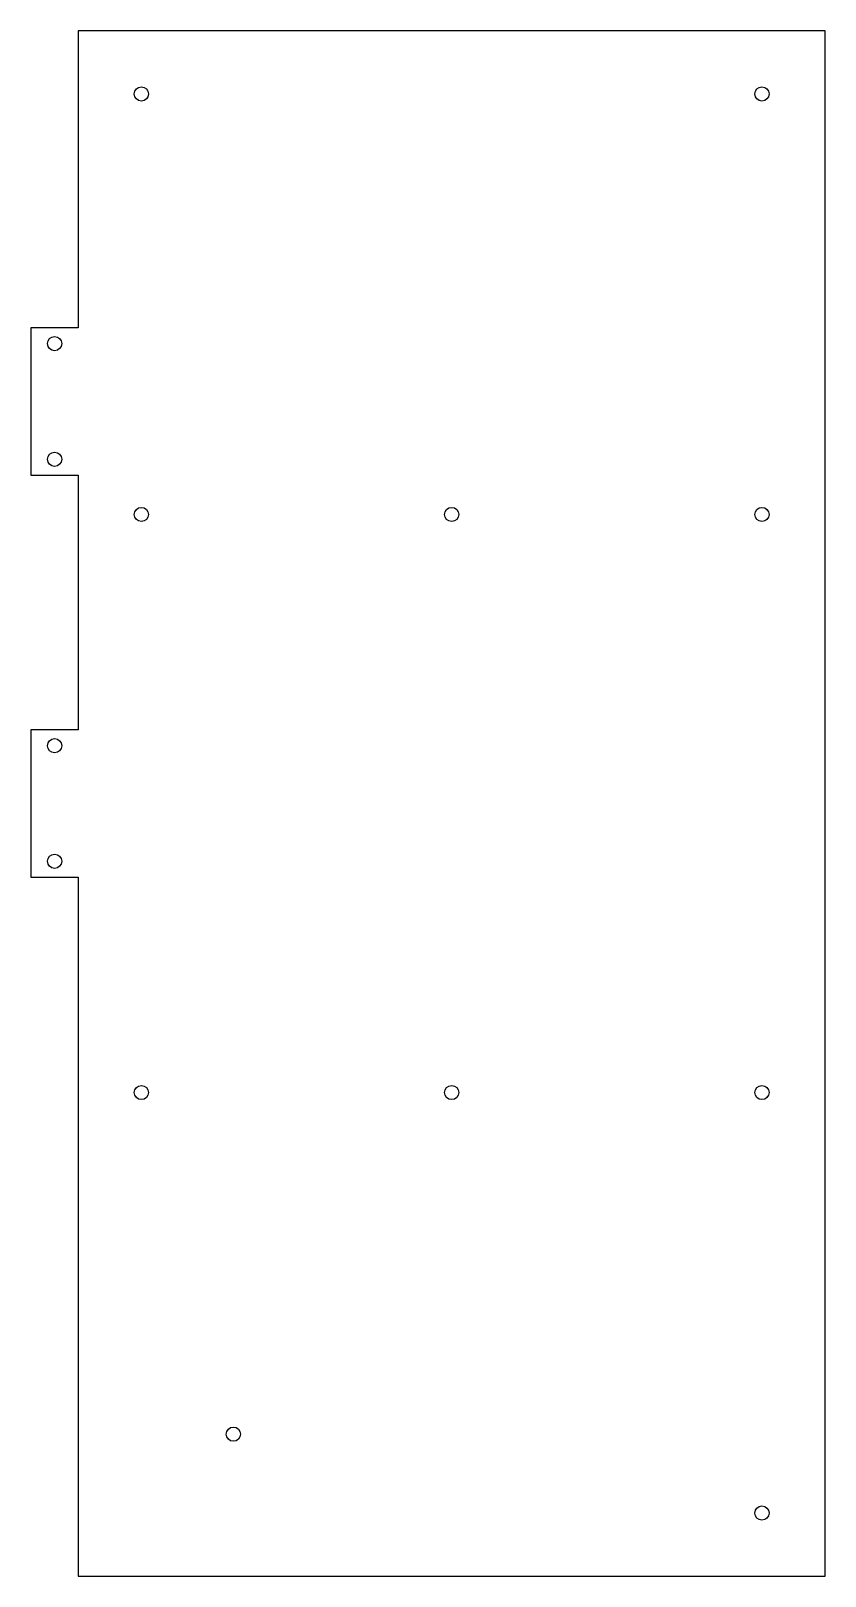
# Model space of a CAD drawing. Header units: millimetres. Extents: x -96 to 55, y -147 to 147.
import ezdxf

# ---------------------------------------------------------------- set-up
doc = ezdxf.new("R2010")
doc.units = ezdxf.units.MM

msp = doc.modelspace()

# ---------------------------------------------------------------- linework, layer by layer
msp.add_lwpolyline([(55, -147), (55, 147), (-87, 147), (-87, 90.5), (-96, 90.5), (-96, 62.5), (-87, 62.5), (-87, 14), (-96, 14), (-96, -14), (-87, -14), (-87, -147)], close=True)
for centre in [(-75, 135), (43, 135), (-91.5, 87.5), (-91.5, 65.5), (-75, 55), (-16, 55), (43, 55), (-91.5, 11), (-91.5, -11), (-75, -55), (-16, -55), (43, -55), (-57.5, -120), (43, -135)]:
    msp.add_circle(centre, 1.35)

doc.saveas('drawing.dxf')
